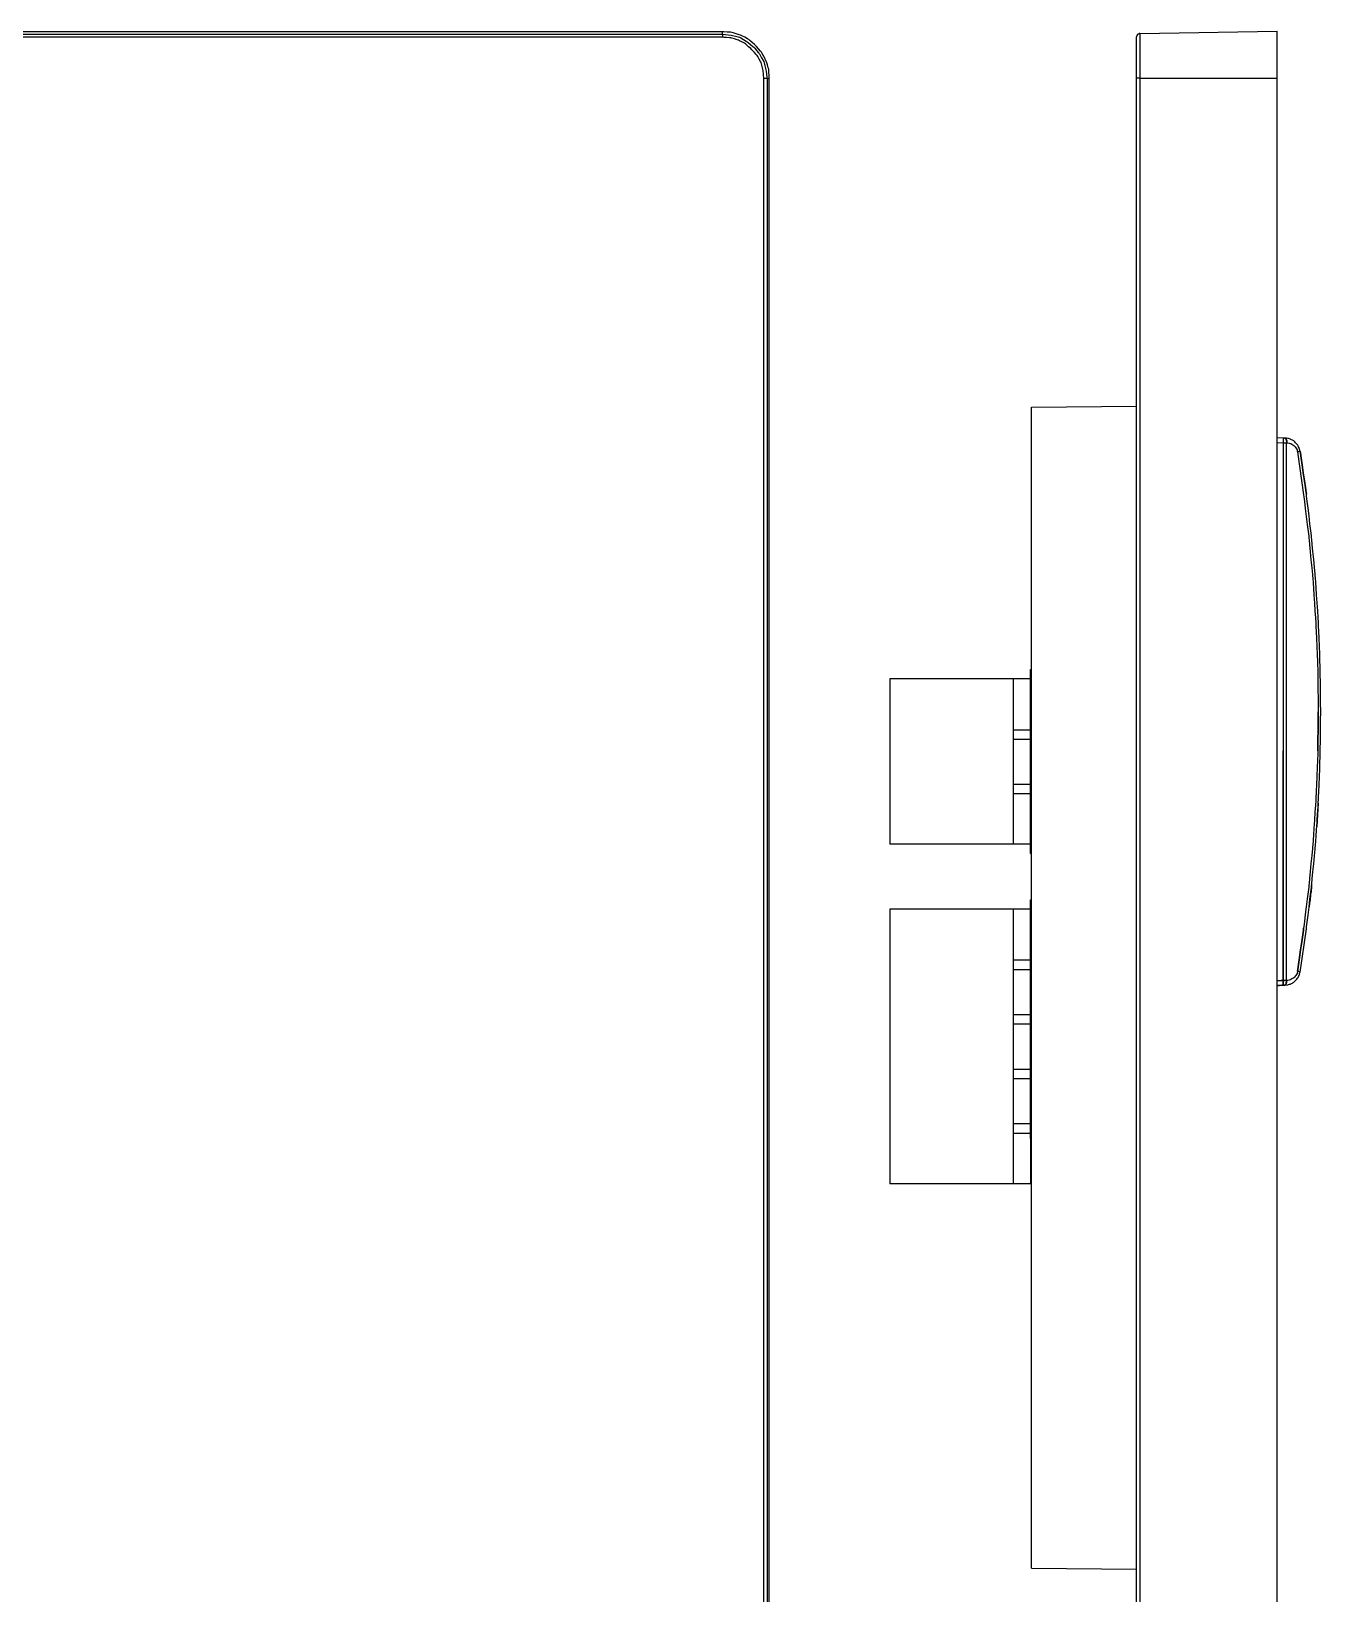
# Model space of a CAD drawing. Header units: centimetres. Extents: x -8.4 to 8.2, y -7.9 to 8.
# Drawn here: x -0.1 to 8.15, y -2 to 8 of the extents above; entities that cross this region are included whole.
import ezdxf

# ---------------------------------------------------------------- set-up
doc = ezdxf.new("R2010")
doc.units = ezdxf.units.CM
doc.header["$MEASUREMENT"] = 0
doc.layers.add('Layer 1', color=7, linetype='Continuous')

msp = doc.modelspace()

# ---------------------------------------------------------------- linework, layer by layer
at = {"layer": 'Layer 1', "lineweight": 25}
for points in [[(6.9931, 7.99041), (6.9931, 7.99041), (7.87152, 8.00452), (7.87152, 8.00452)], [(4.32153, 8.001), (4.32153, 8.001), (-8.05745, 8.001), (-8.05745, 8.001)], [(-8.05745, 7.98688), (-8.05745, 7.98688), (4.32153, 7.98688), (4.32153, 7.98688)], [(4.32153, 7.96572), (4.32153, 7.96572), (-8.05745, 7.96572), (-8.05745, 7.96572)], [(4.32153, 7.98688), (4.32153, 7.98688), (4.32153, 8.001), (4.32153, 8.001)], [(6.97194, -3.937), (6.97194, -3.937), (6.97194, 7.70466), (6.97194, 7.70466)], [(6.9931, 7.70466), (6.9931, 7.70466), (7.87152, 7.70466), (7.87152, 7.70466)], [(6.9931, 7.70466), (6.9931, 7.70466), (6.9931, -3.937), (6.9931, -3.937)], [(7.87152, -3.937), (7.87152, -3.937), (7.87152, 7.70466), (7.87152, 7.70466)], [(4.58612, -3.937), (4.58612, -3.937), (4.58612, 7.70113), (4.58612, 7.70113)], [(4.60728, 7.70113), (4.60728, 7.70113), (4.60728, -3.937), (4.60728, -3.937)], [(4.60728, 7.70113), (4.60728, 7.70113), (4.62139, 7.70113), (4.62139, 7.70113)], [(4.62139, -3.937), (4.62139, -3.937), (4.62139, 7.70113), (4.62139, 7.70113)], [(6.29989, 5.59682), (6.29989, 5.59682), (6.97194, 5.60322), (6.97194, 5.60322)], [(6.29989, -1.83621), (6.29989, -1.83621), (6.29989, 5.59682), (6.29989, 5.59682)], [(7.91164, 5.39972), (7.91164, 5.39972), (7.87152, 5.40082), (7.87152, 5.40082)], [(7.87152, 5.37084), (7.87152, 5.37084), (7.91164, 5.36973), (7.91164, 5.36973)], [(7.92222, 5.39972), (7.92222, 5.39972), (7.92045, 5.39972), (7.92045, 5.39972)], [(7.9328, 1.92662), (7.9328, 1.92662), (7.9328, 5.36973), (7.9328, 5.36973)], [(7.9328, 5.36973), (7.9328, 5.36973), (7.93457, 5.36973), (7.93457, 5.36973)], [(6.29284, 3.9176), (6.29284, 3.9176), (6.29989, 3.9176), (6.29989, 3.9176)], [(6.29284, 2.73932), (6.29284, 2.73932), (6.29284, 3.9176), (6.29284, 3.9176)], [(6.29284, 3.85762), (6.29284, 3.85762), (6.29284, 3.9176), (6.29284, 3.9176)], [(6.18348, 3.85762), (6.18348, 3.85762), (5.39326, 3.85762), (5.39326, 3.85762)], [(5.39326, 3.85762), (5.39326, 3.85762), (5.39326, 2.79929), (5.39326, 2.79929)], [(6.18348, 3.85762), (6.18348, 3.85762), (6.18348, 2.79929), (6.18348, 2.79929)], [(6.29284, 3.85762), (6.29284, 3.85762), (6.18348, 3.85762), (6.18348, 3.85762)], [(6.29284, 3.85762), (6.29284, 3.85762), (6.29284, 3.53307), (6.29284, 3.53307)], [(6.18348, 3.53307), (6.18348, 3.53307), (6.29284, 3.53307), (6.29284, 3.53307)], [(6.29284, 3.4731), (6.29284, 3.4731), (6.29284, 3.53307), (6.29284, 3.53307)], [(6.18348, 3.4731), (6.18348, 3.4731), (6.29284, 3.4731), (6.29284, 3.4731)], [(6.29284, 3.4731), (6.29284, 3.4731), (6.29284, 3.18382), (6.29284, 3.18382)], [(6.18348, 3.18382), (6.18348, 3.18382), (6.29284, 3.18382), (6.29284, 3.18382)], [(6.18348, 3.12385), (6.18348, 3.12385), (6.29284, 3.12385), (6.29284, 3.12385)], [(6.29284, 3.12385), (6.29284, 3.12385), (6.29284, 3.18382), (6.29284, 3.18382)], [(6.29284, 3.12385), (6.29284, 3.12385), (6.29284, 2.79929), (6.29284, 2.79929)], [(8.1262, 2.91373), (8.1262, 2.91373), (8.12622, 2.91405), (8.12622, 2.91405)], [(6.18348, 2.79929), (6.18348, 2.79929), (5.39326, 2.79929), (5.39326, 2.79929)], [(6.29284, 2.79929), (6.29284, 2.79929), (6.18348, 2.79929), (6.18348, 2.79929)], [(6.29284, 2.73932), (6.29284, 2.73932), (6.29284, 2.79929), (6.29284, 2.79929)], [(6.29284, 2.73932), (6.29284, 2.73932), (6.29989, 2.73932), (6.29989, 2.73932)], [(6.29284, 2.44299), (6.29284, 2.44299), (6.29989, 2.44299), (6.29989, 2.44299)], [(6.29284, 0.91546), (6.29284, 0.91546), (6.29284, 2.44299), (6.29284, 2.44299)], [(6.29284, 2.38301), (6.29284, 2.38301), (6.29284, 2.44299), (6.29284, 2.44299)], [(6.18348, 2.38301), (6.18348, 2.38301), (5.39326, 2.38301), (5.39326, 2.38301)], [(5.39326, 2.38301), (5.39326, 2.38301), (5.39326, 0.62618), (5.39326, 0.62618)], [(6.18348, 2.38301), (6.18348, 2.38301), (6.18348, 0.62618), (6.18348, 0.62618)], [(6.29284, 2.38301), (6.29284, 2.38301), (6.18348, 2.38301), (6.18348, 2.38301)], [(6.29284, 2.38301), (6.29284, 2.38301), (6.29284, 2.05846), (6.29284, 2.05846)], [(6.18348, 2.05846), (6.18348, 2.05846), (6.29284, 2.05846), (6.29284, 2.05846)], [(6.29284, 1.99849), (6.29284, 1.99849), (6.29284, 2.05846), (6.29284, 2.05846)], [(6.18348, 1.99849), (6.18348, 1.99849), (6.29284, 1.99849), (6.29284, 1.99849)], [(6.29284, 1.99849), (6.29284, 1.99849), (6.29284, 1.70921), (6.29284, 1.70921)], [(7.91164, 1.92662), (7.91164, 1.92662), (7.90337, 1.92647), (7.90337, 1.92647)], [(7.93457, 1.92662), (7.93457, 1.92662), (7.9328, 1.92662), (7.9328, 1.92662)], [(7.92045, 1.89663), (7.92045, 1.89663), (7.92222, 1.89663), (7.92222, 1.89663)], [(6.18348, 1.70921), (6.18348, 1.70921), (6.29284, 1.70921), (6.29284, 1.70921)], [(6.29284, 1.64924), (6.29284, 1.64924), (6.29284, 1.70921), (6.29284, 1.70921)], [(6.18348, 1.64924), (6.18348, 1.64924), (6.29284, 1.64924), (6.29284, 1.64924)], [(6.29284, 1.64924), (6.29284, 1.64924), (6.29284, 1.35996), (6.29284, 1.35996)], [(6.18348, 1.35996), (6.18348, 1.35996), (6.29284, 1.35996), (6.29284, 1.35996)], [(6.29284, 1.29999), (6.29284, 1.29999), (6.29284, 1.35996), (6.29284, 1.35996)], [(6.18348, 1.29999), (6.18348, 1.29999), (6.29284, 1.29999), (6.29284, 1.29999)], [(6.29284, 1.29999), (6.29284, 1.29999), (6.29284, 1.01071), (6.29284, 1.01071)], [(6.18348, 1.01071), (6.18348, 1.01071), (6.29284, 1.01071), (6.29284, 1.01071)], [(6.29284, 0.95074), (6.29284, 0.95074), (6.29284, 1.01071), (6.29284, 1.01071)], [(6.18348, 0.95074), (6.18348, 0.95074), (6.29284, 0.95074), (6.29284, 0.95074)], [(6.29284, 0.95074), (6.29284, 0.95074), (6.29284, 0.62618), (6.29284, 0.62618)], [(6.29284, 0.91546), (6.29284, 0.91546), (6.29989, 0.91546), (6.29989, 0.91546)], [(6.18348, 0.62618), (6.18348, 0.62618), (5.39326, 0.62618), (5.39326, 0.62618)], [(6.29284, 0.62618), (6.29284, 0.62618), (6.18348, 0.62618), (6.18348, 0.62618)], [(6.29989, 0.65793), (6.29989, 0.65793), (6.29284, 0.65793), (6.29284, 0.65793)], [(6.29989, -1.83621), (6.29989, -1.83621), (6.97194, -1.84261), (6.97194, -1.84261)]]:
    msp.add_open_spline(points, degree=3, dxfattribs=at)
for points, knots in [([(7.87152, 7.70466), (7.87152, 7.70466), (7.87152, 7.76463), (7.87152, 7.76463), (7.87152, 7.76463), (7.87152, 7.76463), (7.87152, 7.82108), (7.87152, 7.82108), (7.87152, 7.82108), (7.87152, 7.82108), (7.87152, 7.87047), (7.87152, 7.87047), (7.87152, 7.87047), (7.87152, 7.87047), (7.87152, 7.91633), (7.87152, 7.91633), (7.87152, 7.91633), (7.87152, 7.91633), (7.87152, 7.95513), (7.87152, 7.95513), (7.87152, 7.95513), (7.87152, 7.95513), (7.87152, 7.98336), (7.87152, 7.98336), (7.87152, 7.98336), (7.87152, 7.98336), (7.87152, 7.99747), (7.87152, 7.99747), (7.87152, 7.99747), (7.87152, 7.99747), (7.87152, 8.00452), (7.87152, 8.00452)], [0, 0, 0, 0, 0.11111111, 0.11111111, 0.11111111, 0.11111112, 0.22222222, 0.22222222, 0.22222222, 0.22222223, 0.33333333, 0.33333333, 0.33333333, 0.33333334, 0.44444444, 0.44444444, 0.44444444, 0.44444445, 0.55555556, 0.55555556, 0.55555556, 0.55555557, 0.66666667, 0.66666667, 0.66666667, 0.66666668, 0.77777778, 0.77777778, 0.77777778, 0.77777779, 1, 1, 1, 1]), ([(4.62139, 7.70113), (4.62139, 7.70113), (4.61787, 7.76111), (4.61787, 7.76111), (4.61787, 7.76111), (4.61787, 7.76111), (4.60023, 7.81755), (4.60023, 7.81755), (4.60023, 7.81755), (4.60023, 7.81755), (4.57201, 7.87047), (4.57201, 7.87047), (4.57201, 7.87047), (4.57201, 7.87047), (4.5332, 7.9128), (4.5332, 7.9128), (4.5332, 7.9128), (4.5332, 7.9128), (4.49087, 7.95161), (4.49087, 7.95161), (4.49087, 7.95161), (4.49087, 7.95161), (4.43795, 7.97983), (4.43795, 7.97983), (4.43795, 7.97983), (4.43795, 7.97983), (4.38151, 7.99747), (4.38151, 7.99747), (4.38151, 7.99747), (4.38151, 7.99747), (4.32153, 8.001), (4.32153, 8.001)], [0, 0, 0, 0, 0.11111111, 0.11111111, 0.11111111, 0.11111112, 0.22222222, 0.22222222, 0.22222222, 0.22222223, 0.33333333, 0.33333333, 0.33333333, 0.33333334, 0.44444444, 0.44444444, 0.44444444, 0.44444445, 0.55555556, 0.55555556, 0.55555556, 0.55555557, 0.66666667, 0.66666667, 0.66666667, 0.66666668, 0.77777778, 0.77777778, 0.77777778, 0.77777779, 1, 1, 1, 1]), ([(4.32153, 7.98688), (4.32153, 7.98688), (4.37798, 7.97983), (4.37798, 7.97983), (4.37798, 7.97983), (4.37798, 7.97983), (4.43089, 7.96572), (4.43089, 7.96572), (4.43089, 7.96572), (4.43089, 7.96572), (4.48028, 7.9375), (4.48028, 7.9375), (4.48028, 7.9375), (4.48028, 7.9375), (4.52262, 7.90222), (4.52262, 7.90222), (4.52262, 7.90222), (4.52262, 7.90222), (4.55789, 7.85988), (4.55789, 7.85988), (4.55789, 7.85988), (4.55789, 7.85988), (4.58612, 7.8105), (4.58612, 7.8105), (4.58612, 7.8105), (4.58612, 7.8105), (4.60023, 7.75758), (4.60023, 7.75758), (4.60023, 7.75758), (4.60023, 7.75758), (4.60728, 7.70113), (4.60728, 7.70113)], [0, 0, 0, 0, 0.11111111, 0.11111111, 0.11111111, 0.11111112, 0.22222222, 0.22222222, 0.22222222, 0.22222223, 0.33333333, 0.33333333, 0.33333333, 0.33333334, 0.44444444, 0.44444444, 0.44444444, 0.44444445, 0.55555556, 0.55555556, 0.55555556, 0.55555557, 0.66666667, 0.66666667, 0.66666667, 0.66666668, 0.77777778, 0.77777778, 0.77777778, 0.77777779, 1, 1, 1, 1]), ([(4.32153, 7.98688), (4.32153, 7.98688), (4.32153, 7.98688), (4.32153, 7.98688), (4.32153, 7.98688), (4.32153, 7.98688), (4.32153, 7.98336), (4.32153, 7.98336), (4.32153, 7.98336), (4.32153, 7.98336), (4.32153, 7.97983), (4.32153, 7.97983), (4.32153, 7.97983), (4.32153, 7.97983), (4.32153, 7.9763), (4.32153, 7.9763), (4.32153, 7.9763), (4.32153, 7.9763), (4.32153, 7.96925), (4.32153, 7.96925), (4.32153, 7.96925), (4.32153, 7.96925), (4.32153, 7.96572), (4.32153, 7.96572)], [0, 0, 0, 0, 0.14285714, 0.14285714, 0.14285714, 0.14285715, 0.28571429, 0.28571429, 0.28571429, 0.2857143, 0.42857143, 0.42857143, 0.42857143, 0.42857144, 0.57142857, 0.57142857, 0.57142857, 0.57142858, 0.71428571, 0.71428571, 0.71428571, 0.71428572, 1, 1, 1, 1]), ([(4.58612, 7.70113), (4.58612, 7.70113), (4.58259, 7.75405), (4.58259, 7.75405), (4.58259, 7.75405), (4.58259, 7.75405), (4.56848, 7.80344), (4.56848, 7.80344), (4.56848, 7.80344), (4.56848, 7.80344), (4.54378, 7.8493), (4.54378, 7.8493), (4.54378, 7.8493), (4.54378, 7.8493), (4.50851, 7.88811), (4.50851, 7.88811), (4.50851, 7.88811), (4.50851, 7.88811), (4.4697, 7.92338), (4.4697, 7.92338), (4.4697, 7.92338), (4.4697, 7.92338), (4.42384, 7.94808), (4.42384, 7.94808), (4.42384, 7.94808), (4.42384, 7.94808), (4.37445, 7.96219), (4.37445, 7.96219), (4.37445, 7.96219), (4.37445, 7.96219), (4.32153, 7.96572), (4.32153, 7.96572)], [0, 0, 0, 0, 0.11111111, 0.11111111, 0.11111111, 0.11111112, 0.22222222, 0.22222222, 0.22222222, 0.22222223, 0.33333333, 0.33333333, 0.33333333, 0.33333334, 0.44444444, 0.44444444, 0.44444444, 0.44444445, 0.55555556, 0.55555556, 0.55555556, 0.55555557, 0.66666667, 0.66666667, 0.66666667, 0.66666668, 0.77777778, 0.77777778, 0.77777778, 0.77777779, 1, 1, 1, 1]), ([(6.9931, 7.99041), (6.9931, 7.99041), (6.98958, 7.99041), (6.98958, 7.99041), (6.98958, 7.99041), (6.98958, 7.99041), (6.98605, 7.98688), (6.98605, 7.98688), (6.98605, 7.98688), (6.98605, 7.98688), (6.98252, 7.98688), (6.98252, 7.98688), (6.98252, 7.98688), (6.98252, 7.98688), (6.97899, 7.98336), (6.97899, 7.98336), (6.97899, 7.98336), (6.97899, 7.98336), (6.97546, 7.97983), (6.97546, 7.97983), (6.97546, 7.97983), (6.97546, 7.97983), (6.97546, 7.9763), (6.97546, 7.9763), (6.97546, 7.9763), (6.97546, 7.9763), (6.97194, 7.97277), (6.97194, 7.97277), (6.97194, 7.97277), (6.97194, 7.97277), (6.97194, 7.96925), (6.97194, 7.96925)], [0, 0, 0, 0, 0.11111111, 0.11111111, 0.11111111, 0.11111112, 0.22222222, 0.22222222, 0.22222222, 0.22222223, 0.33333333, 0.33333333, 0.33333333, 0.33333334, 0.44444444, 0.44444444, 0.44444444, 0.44444445, 0.55555556, 0.55555556, 0.55555556, 0.55555557, 0.66666667, 0.66666667, 0.66666667, 0.66666668, 0.77777778, 0.77777778, 0.77777778, 0.77777779, 1, 1, 1, 1]), ([(6.97194, 7.70466), (6.97194, 7.70466), (6.97194, 7.75758), (6.97194, 7.75758), (6.97194, 7.75758), (6.97194, 7.75758), (6.97194, 7.80697), (6.97194, 7.80697), (6.97194, 7.80697), (6.97194, 7.80697), (6.97194, 7.85283), (6.97194, 7.85283), (6.97194, 7.85283), (6.97194, 7.85283), (6.97194, 7.89163), (6.97194, 7.89163), (6.97194, 7.89163), (6.97194, 7.89163), (6.97194, 7.92338), (6.97194, 7.92338), (6.97194, 7.92338), (6.97194, 7.92338), (6.97194, 7.94808), (6.97194, 7.94808), (6.97194, 7.94808), (6.97194, 7.94808), (6.97194, 7.96572), (6.97194, 7.96572), (6.97194, 7.96572), (6.97194, 7.96572), (6.97194, 7.96925), (6.97194, 7.96925)], [0, 0, 0, 0, 0.11111111, 0.11111111, 0.11111111, 0.11111112, 0.22222222, 0.22222222, 0.22222222, 0.22222223, 0.33333333, 0.33333333, 0.33333333, 0.33333334, 0.44444444, 0.44444444, 0.44444444, 0.44444445, 0.55555556, 0.55555556, 0.55555556, 0.55555557, 0.66666667, 0.66666667, 0.66666667, 0.66666668, 0.77777778, 0.77777778, 0.77777778, 0.77777779, 1, 1, 1, 1]), ([(6.9931, 7.99041), (6.9931, 7.99041), (6.9931, 7.98336), (6.9931, 7.98336), (6.9931, 7.98336), (6.9931, 7.98336), (6.9931, 7.96925), (6.9931, 7.96925), (6.9931, 7.96925), (6.9931, 7.96925), (6.9931, 7.94102), (6.9931, 7.94102), (6.9931, 7.94102), (6.9931, 7.94102), (6.9931, 7.90575), (6.9931, 7.90575), (6.9931, 7.90575), (6.9931, 7.90575), (6.9931, 7.86341), (6.9931, 7.86341), (6.9931, 7.86341), (6.9931, 7.86341), (6.9931, 7.81402), (6.9931, 7.81402), (6.9931, 7.81402), (6.9931, 7.81402), (6.9931, 7.76111), (6.9931, 7.76111), (6.9931, 7.76111), (6.9931, 7.76111), (6.9931, 7.70466), (6.9931, 7.70466)], [0, 0, 0, 0, 0.11111111, 0.11111111, 0.11111111, 0.11111112, 0.22222222, 0.22222222, 0.22222222, 0.22222223, 0.33333333, 0.33333333, 0.33333333, 0.33333334, 0.44444444, 0.44444444, 0.44444444, 0.44444445, 0.55555556, 0.55555556, 0.55555556, 0.55555557, 0.66666667, 0.66666667, 0.66666667, 0.66666668, 0.77777778, 0.77777778, 0.77777778, 0.77777779, 1, 1, 1, 1]), ([(6.9931, 7.70466), (6.9931, 7.70466), (6.98958, 7.70466), (6.98958, 7.70466), (6.98958, 7.70466), (6.98958, 7.70466), (6.98605, 7.70466), (6.98605, 7.70466), (6.98605, 7.70466), (6.98605, 7.70466), (6.98252, 7.70466), (6.98252, 7.70466), (6.98252, 7.70466), (6.98252, 7.70466), (6.97899, 7.70466), (6.97899, 7.70466), (6.97899, 7.70466), (6.97899, 7.70466), (6.97546, 7.70466), (6.97546, 7.70466), (6.97546, 7.70466), (6.97546, 7.70466), (6.97194, 7.70466), (6.97194, 7.70466)], [0, 0, 0, 0, 0.14285714, 0.14285714, 0.14285714, 0.14285715, 0.28571429, 0.28571429, 0.28571429, 0.2857143, 0.42857143, 0.42857143, 0.42857143, 0.42857144, 0.57142857, 0.57142857, 0.57142857, 0.57142858, 0.71428571, 0.71428571, 0.71428571, 0.71428572, 1, 1, 1, 1]), ([(4.60728, 7.70113), (4.60728, 7.70113), (4.60728, 7.70113), (4.60728, 7.70113), (4.60728, 7.70113), (4.60728, 7.70113), (4.60376, 7.70113), (4.60376, 7.70113), (4.60376, 7.70113), (4.60376, 7.70113), (4.60023, 7.70113), (4.60023, 7.70113), (4.60023, 7.70113), (4.60023, 7.70113), (4.5967, 7.70113), (4.5967, 7.70113), (4.5967, 7.70113), (4.5967, 7.70113), (4.59317, 7.70113), (4.59317, 7.70113), (4.59317, 7.70113), (4.59317, 7.70113), (4.58964, 7.70113), (4.58964, 7.70113), (4.58964, 7.70113), (4.58964, 7.70113), (4.58612, 7.70113), (4.58612, 7.70113)], [0, 0, 0, 0, 0.125, 0.125, 0.125, 0.12500001, 0.25, 0.25, 0.25, 0.25000001, 0.375, 0.375, 0.375, 0.37500001, 0.5, 0.5, 0.5, 0.50000001, 0.625, 0.625, 0.625, 0.62500001, 0.75, 0.75, 0.75, 0.75000001, 1, 1, 1, 1]), ([(7.91164, 5.39972), (7.91164, 5.39972), (7.91164, 5.39972), (7.91164, 5.39972), (7.91164, 5.39972), (7.91164, 5.39972), (7.91164, 5.39795), (7.91164, 5.39795), (7.91164, 5.39795), (7.91164, 5.39795), (7.91164, 5.39442), (7.91164, 5.39442), (7.91164, 5.39442), (7.91164, 5.39442), (7.91164, 5.3909), (7.91164, 5.3909), (7.91164, 5.3909), (7.91164, 5.3909), (7.91164, 5.38737), (7.91164, 5.38737), (7.91164, 5.38737), (7.91164, 5.38737), (7.91164, 5.38208), (7.91164, 5.38208), (7.91164, 5.38208), (7.91164, 5.38208), (7.91164, 5.37678), (7.91164, 5.37678), (7.91164, 5.37678), (7.91164, 5.37678), (7.91164, 5.36973), (7.91164, 5.36973)], [0, 0, 0, 0, 0.11111111, 0.11111111, 0.11111111, 0.11111112, 0.22222222, 0.22222222, 0.22222222, 0.22222223, 0.33333333, 0.33333333, 0.33333333, 0.33333334, 0.44444444, 0.44444444, 0.44444444, 0.44444445, 0.55555556, 0.55555556, 0.55555556, 0.55555557, 0.66666667, 0.66666667, 0.66666667, 0.66666668, 0.77777778, 0.77777778, 0.77777778, 0.77777779, 1, 1, 1, 1]), ([(7.92045, 5.39972), (7.92045, 5.39972), (7.91693, 5.39972), (7.91693, 5.39972), (7.91693, 5.39972), (7.91693, 5.39972), (7.91516, 5.39972), (7.91516, 5.39972), (7.91516, 5.39972), (7.91516, 5.39972), (7.91164, 5.39972), (7.91164, 5.39972)], [0, 0, 0, 0, 0.25, 0.25, 0.25, 0.25000001, 0.5, 0.5, 0.5, 0.50000001, 1, 1, 1, 1]), ([(7.91164, 5.36973), (7.91164, 5.36973), (7.91164, 3.39817), (7.91164, 3.39817), (7.91164, 3.39817), (7.91164, 3.39817), (7.91164, 1.92662), (7.91164, 1.92662), (7.91164, 1.92662), (7.91164, 1.92662), (7.91164, 3.39817), (7.91164, 3.39817), (7.91164, 3.39817), (7.91164, 3.39817), (7.91164, 1.92662), (7.91164, 1.92662), (7.91164, 1.92662), (7.91164, 1.92662), (7.91164, 3.39817), (7.91164, 3.39817), (7.91164, 3.39817), (7.91164, 3.39817), (7.91164, 1.92662), (7.91164, 1.92662), (7.91164, 1.92662), (7.91164, 1.92662), (7.91164, 3.39817), (7.91164, 3.39817), (7.91164, 3.39817), (7.91164, 3.39817), (7.91164, 1.92662), (7.91164, 1.92662), (7.91164, 1.92662), (7.91164, 1.92662), (7.91164, 3.39817), (7.91164, 3.39817)], [0, 0, 0, 0, 0.1, 0.1, 0.1, 0.10000001, 0.2, 0.2, 0.2, 0.20000001, 0.3, 0.3, 0.3, 0.30000001, 0.4, 0.4, 0.4, 0.40000001, 0.5, 0.5, 0.5, 0.50000001, 0.6, 0.6, 0.6, 0.60000001, 0.7, 0.7, 0.7, 0.70000001, 0.8, 0.8, 0.8, 0.80000001, 1, 1, 1, 1]), ([(7.91164, 5.36973), (7.91164, 5.36973), (7.91869, 5.36973), (7.91869, 5.36973), (7.91869, 5.36973), (7.91869, 5.36973), (7.92575, 5.36973), (7.92575, 5.36973), (7.92575, 5.36973), (7.92575, 5.36973), (7.9328, 5.36973), (7.9328, 5.36973)], [0, 0, 0, 0, 0.25, 0.25, 0.25, 0.25000001, 0.5, 0.5, 0.5, 0.50000001, 1, 1, 1, 1]), ([(7.92045, 5.39972), (7.92045, 5.39972), (7.92222, 5.39972), (7.92222, 5.39972), (7.92222, 5.39972), (7.92222, 5.39972), (7.92398, 5.39795), (7.92398, 5.39795), (7.92398, 5.39795), (7.92398, 5.39795), (7.92751, 5.39442), (7.92751, 5.39442), (7.92751, 5.39442), (7.92751, 5.39442), (7.92927, 5.3909), (7.92927, 5.3909), (7.92927, 5.3909), (7.92927, 5.3909), (7.93104, 5.38737), (7.93104, 5.38737), (7.93104, 5.38737), (7.93104, 5.38737), (7.93104, 5.38208), (7.93104, 5.38208), (7.93104, 5.38208), (7.93104, 5.38208), (7.9328, 5.37678), (7.9328, 5.37678), (7.9328, 5.37678), (7.9328, 5.37678), (7.9328, 5.36973), (7.9328, 5.36973)], [0, 0, 0, 0, 0.11111111, 0.11111111, 0.11111111, 0.11111112, 0.22222222, 0.22222222, 0.22222222, 0.22222223, 0.33333333, 0.33333333, 0.33333333, 0.33333334, 0.44444444, 0.44444444, 0.44444444, 0.44444445, 0.55555556, 0.55555556, 0.55555556, 0.55555557, 0.66666667, 0.66666667, 0.66666667, 0.66666668, 0.77777778, 0.77777778, 0.77777778, 0.77777779, 1, 1, 1, 1]), ([(7.92222, 5.39972), (7.92222, 5.39972), (7.92575, 5.39972), (7.92575, 5.39972), (7.92575, 5.39972), (7.92575, 5.39972), (7.92751, 5.39795), (7.92751, 5.39795), (7.92751, 5.39795), (7.92751, 5.39795), (7.92927, 5.39442), (7.92927, 5.39442), (7.92927, 5.39442), (7.92927, 5.39442), (7.93104, 5.3909), (7.93104, 5.3909), (7.93104, 5.3909), (7.93104, 5.3909), (7.9328, 5.38737), (7.9328, 5.38737), (7.9328, 5.38737), (7.9328, 5.38737), (7.93457, 5.38208), (7.93457, 5.38208), (7.93457, 5.38208), (7.93457, 5.38208), (7.93457, 5.37678), (7.93457, 5.37678), (7.93457, 5.37678), (7.93457, 5.37678), (7.93457, 5.36973), (7.93457, 5.36973)], [0, 0, 0, 0, 0.11111111, 0.11111111, 0.11111111, 0.11111112, 0.22222222, 0.22222222, 0.22222222, 0.22222223, 0.33333333, 0.33333333, 0.33333333, 0.33333334, 0.44444444, 0.44444444, 0.44444444, 0.44444445, 0.55555556, 0.55555556, 0.55555556, 0.55555557, 0.66666667, 0.66666667, 0.66666667, 0.66666668, 0.77777778, 0.77777778, 0.77777778, 0.77777779, 1, 1, 1, 1]), ([(8.01923, 5.31505), (8.01923, 5.31505), (8.01394, 5.33445), (8.01394, 5.33445), (8.01394, 5.33445), (8.01394, 5.33445), (8.00512, 5.35385), (8.00512, 5.35385), (8.00512, 5.35385), (8.00512, 5.35385), (7.99277, 5.36797), (7.99277, 5.36797), (7.99277, 5.36797), (7.99277, 5.36797), (7.97866, 5.38208), (7.97866, 5.38208), (7.97866, 5.38208), (7.97866, 5.38208), (7.96102, 5.3909), (7.96102, 5.3909), (7.96102, 5.3909), (7.96102, 5.3909), (7.94162, 5.39795), (7.94162, 5.39795), (7.94162, 5.39795), (7.94162, 5.39795), (7.92222, 5.39972), (7.92222, 5.39972)], [0, 0, 0, 0, 0.125, 0.125, 0.125, 0.12500001, 0.25, 0.25, 0.25, 0.25000001, 0.375, 0.375, 0.375, 0.37500001, 0.5, 0.5, 0.5, 0.50000001, 0.625, 0.625, 0.625, 0.62500001, 0.75, 0.75, 0.75, 0.75000001, 1, 1, 1, 1]), ([(7.93457, 5.36973), (7.93457, 5.36973), (7.94868, 5.36797), (7.94868, 5.36797), (7.94868, 5.36797), (7.94868, 5.36797), (7.96102, 5.36444), (7.96102, 5.36444), (7.96102, 5.36444), (7.96102, 5.36444), (7.97337, 5.35738), (7.97337, 5.35738), (7.97337, 5.35738), (7.97337, 5.35738), (7.98395, 5.34856), (7.98395, 5.34856), (7.98395, 5.34856), (7.98395, 5.34856), (7.99277, 5.33798), (7.99277, 5.33798), (7.99277, 5.33798), (7.99277, 5.33798), (7.99983, 5.32387), (7.99983, 5.32387), (7.99983, 5.32387), (7.99983, 5.32387), (8.00336, 5.31152), (8.00336, 5.31152)], [0, 0, 0, 0, 0.125, 0.125, 0.125, 0.12500001, 0.25, 0.25, 0.25, 0.25000001, 0.375, 0.375, 0.375, 0.37500001, 0.5, 0.5, 0.5, 0.50000001, 0.625, 0.625, 0.625, 0.62500001, 0.75, 0.75, 0.75, 0.75000001, 1, 1, 1, 1]), ([(8.01923, 5.31505), (8.01923, 5.31505), (8.01923, 5.31505), (8.01923, 5.31505), (8.01923, 5.31505), (8.01923, 5.31505), (8.01747, 5.31505), (8.01747, 5.31505), (8.01747, 5.31505), (8.01747, 5.31505), (8.0157, 5.31328), (8.0157, 5.31328), (8.0157, 5.31328), (8.0157, 5.31328), (8.01218, 5.31328), (8.01218, 5.31328), (8.01218, 5.31328), (8.01218, 5.31328), (8.01041, 5.31328), (8.01041, 5.31328), (8.01041, 5.31328), (8.01041, 5.31328), (8.00689, 5.31152), (8.00689, 5.31152), (8.00689, 5.31152), (8.00689, 5.31152), (8.00336, 5.31152), (8.00336, 5.31152)], [0, 0, 0, 0, 0.125, 0.125, 0.125, 0.12500001, 0.25, 0.25, 0.25, 0.25000001, 0.375, 0.375, 0.375, 0.37500001, 0.5, 0.5, 0.5, 0.50000001, 0.625, 0.625, 0.625, 0.62500001, 0.75, 0.75, 0.75, 0.75000001, 1, 1, 1, 1]), ([(8.00336, 5.31152), (8.00336, 5.31152), (8.04216, 5.03635), (8.04216, 5.03635), (8.04216, 5.03635), (8.04216, 5.03635), (8.07568, 4.75942), (8.07568, 4.75942), (8.07568, 4.75942), (8.07568, 4.75942), (8.10214, 4.48249), (8.10214, 4.48249), (8.10214, 4.48249), (8.10214, 4.48249), (8.11977, 4.20556), (8.11977, 4.20556), (8.11977, 4.20556), (8.11977, 4.20556), (8.13212, 3.92687), (8.13212, 3.92687), (8.13212, 3.92687), (8.13212, 3.92687), (8.13565, 3.64817), (8.13565, 3.64817), (8.13565, 3.64817), (8.13565, 3.64817), (8.13246, 3.39817), (8.13246, 3.39817), (8.13246, 3.39817), (8.13246, 3.39817), (8.13565, 3.64817), (8.13565, 3.64817)], [0, 0, 0, 0, 0.11111111, 0.11111111, 0.11111111, 0.11111112, 0.22222222, 0.22222222, 0.22222222, 0.22222223, 0.33333333, 0.33333333, 0.33333333, 0.33333334, 0.44444444, 0.44444444, 0.44444444, 0.44444445, 0.55555556, 0.55555556, 0.55555556, 0.55555557, 0.66666667, 0.66666667, 0.66666667, 0.66666668, 0.77777778, 0.77777778, 0.77777778, 0.77777779, 1, 1, 1, 1]), ([(8.13565, 3.06297), (8.13565, 3.06297), (8.13741, 3.09078), (8.13741, 3.09078), (8.13741, 3.09078), (8.13741, 3.09078), (8.148, 3.36948), (8.148, 3.36948), (8.148, 3.36948), (8.148, 3.36948), (8.15152, 3.64817), (8.15152, 3.64817), (8.15152, 3.64817), (8.15152, 3.64817), (8.148, 3.92687), (8.148, 3.92687), (8.148, 3.92687), (8.148, 3.92687), (8.13741, 4.20733), (8.13741, 4.20733), (8.13741, 4.20733), (8.13741, 4.20733), (8.11977, 4.48426), (8.11977, 4.48426), (8.11977, 4.48426), (8.11977, 4.48426), (8.09332, 4.76295), (8.09332, 4.76295), (8.09332, 4.76295), (8.09332, 4.76295), (8.0598, 5.03988), (8.0598, 5.03988), (8.0598, 5.03988), (8.0598, 5.03988), (8.01923, 5.31505), (8.01923, 5.31505), (8.01923, 5.31505), (8.01923, 5.31505), (8.0598, 5.03988), (8.0598, 5.03988), (8.0598, 5.03988), (8.0598, 5.03988), (8.01923, 5.31505), (8.01923, 5.31505)], [0, 0, 0, 0, 0.08333333, 0.08333333, 0.08333333, 0.08333334, 0.16666667, 0.16666667, 0.16666667, 0.16666668, 0.25, 0.25, 0.25, 0.25000001, 0.33333333, 0.33333333, 0.33333333, 0.33333334, 0.41666667, 0.41666667, 0.41666667, 0.41666668, 0.5, 0.5, 0.5, 0.50000001, 0.58333333, 0.58333333, 0.58333333, 0.58333334, 0.66666667, 0.66666667, 0.66666667, 0.66666668, 0.75, 0.75, 0.75, 0.75000001, 0.83333333, 0.83333333, 0.83333333, 0.83333334, 1, 1, 1, 1]), ([(7.91164, 1.92133), (7.91164, 1.92133), (7.91164, 1.92662), (7.91164, 1.92662), (7.91164, 1.92662), (7.91164, 1.92662), (7.91164, 3.39817), (7.91164, 3.39817), (7.91164, 3.39817), (7.91164, 3.39817), (7.91164, 1.92662), (7.91164, 1.92662), (7.91164, 1.92662), (7.91164, 1.92662), (7.91164, 1.92133), (7.91164, 1.92133), (7.91164, 1.92133), (7.91164, 1.92133), (7.91164, 1.91603), (7.91164, 1.91603), (7.91164, 1.91603), (7.91164, 1.91603), (7.91164, 1.92133), (7.91164, 1.92133)], [0, 0, 0, 0, 0.14285714, 0.14285714, 0.14285714, 0.14285715, 0.28571429, 0.28571429, 0.28571429, 0.2857143, 0.42857143, 0.42857143, 0.42857143, 0.42857144, 0.57142857, 0.57142857, 0.57142857, 0.57142858, 0.71428571, 0.71428571, 0.71428571, 0.71428572, 1, 1, 1, 1]), ([(7.91164, 1.92662), (7.91164, 1.92662), (7.91164, 1.92133), (7.91164, 1.92133), (7.91164, 1.92133), (7.91164, 1.92133), (7.91164, 1.92662), (7.91164, 1.92662), (7.91164, 1.92662), (7.91164, 1.92662), (7.91164, 3.39817), (7.91164, 3.39817), (7.91164, 3.39817), (7.91164, 3.39817), (7.91164, 1.92662), (7.91164, 1.92662)], [0, 0, 0, 0, 0.2, 0.2, 0.2, 0.20000001, 0.4, 0.4, 0.4, 0.40000001, 0.6, 0.6, 0.6, 0.60000001, 1, 1, 1, 1]), ([(8.13246, 3.39817), (8.13246, 3.39817), (8.13212, 3.37124), (8.13212, 3.37124), (8.13212, 3.37124), (8.13212, 3.37124), (8.12585, 3.22977), (8.12585, 3.22977)], [0, 0, 0, 0, 0.33333333, 0.33333333, 0.33333333, 0.33333334, 1, 1, 1, 1]), ([(8.12584, 3.22958), (8.12584, 3.22958), (8.11977, 3.09255), (8.11977, 3.09255), (8.11977, 3.09255), (8.11977, 3.09255), (8.10214, 2.81562), (8.10214, 2.81562), (8.10214, 2.81562), (8.10214, 2.81562), (8.07568, 2.53692), (8.07568, 2.53692), (8.07568, 2.53692), (8.07568, 2.53692), (8.04216, 2.26176), (8.04216, 2.26176), (8.04216, 2.26176), (8.04216, 2.26176), (8.00336, 1.98659), (8.00336, 1.98659), (8.00336, 1.98659), (8.00336, 1.98659), (8.04216, 2.26176), (8.04216, 2.26176)], [0, 0, 0, 0, 0.14285714, 0.14285714, 0.14285714, 0.14285715, 0.28571429, 0.28571429, 0.28571429, 0.2857143, 0.42857143, 0.42857143, 0.42857143, 0.42857144, 0.57142857, 0.57142857, 0.57142857, 0.57142858, 0.71428571, 0.71428571, 0.71428571, 0.71428572, 1, 1, 1, 1]), ([(8.12585, 3.22977), (8.12585, 3.22977), (8.12584, 3.22958), (8.12584, 3.22958), (8.12584, 3.22958), (8.12584, 3.22958), (8.12585, 3.22977), (8.12585, 3.22977)], [0, 0, 0, 0, 0.33333333, 0.33333333, 0.33333333, 0.33333334, 1, 1, 1, 1]), ([(8.12622, 2.91405), (8.12622, 2.91405), (8.13565, 3.06297), (8.13565, 3.06297), (8.13565, 3.06297), (8.13565, 3.06297), (8.12622, 2.91405), (8.12622, 2.91405)], [0, 0, 0, 0, 0.33333333, 0.33333333, 0.33333333, 0.33333334, 1, 1, 1, 1]), ([(8.01923, 1.9813), (8.01923, 1.9813), (8.0598, 2.25823), (8.0598, 2.25823), (8.0598, 2.25823), (8.0598, 2.25823), (8.09332, 2.53516), (8.09332, 2.53516), (8.09332, 2.53516), (8.09332, 2.53516), (8.11977, 2.81209), (8.11977, 2.81209), (8.11977, 2.81209), (8.11977, 2.81209), (8.1262, 2.91373), (8.1262, 2.91373)], [0, 0, 0, 0, 0.2, 0.2, 0.2, 0.20000001, 0.4, 0.4, 0.4, 0.40000001, 0.6, 0.6, 0.6, 0.60000001, 1, 1, 1, 1]), ([(8.09332, 2.53692), (8.09332, 2.53692), (8.09332, 2.53869), (8.09332, 2.53869), (8.09332, 2.53869), (8.09332, 2.53869), (8.09332, 2.53163), (8.09332, 2.53163), (8.09332, 2.53163), (8.09332, 2.53163), (8.09155, 2.51752), (8.09155, 2.51752), (8.09155, 2.51752), (8.09155, 2.51752), (8.08979, 2.49812), (8.08979, 2.49812), (8.08979, 2.49812), (8.08979, 2.49812), (8.08626, 2.47519), (8.08626, 2.47519), (8.08626, 2.47519), (8.08626, 2.47519), (8.0845, 2.45226), (8.0845, 2.45226), (8.0845, 2.45226), (8.0845, 2.45226), (8.08097, 2.43109), (8.08097, 2.43109), (8.08097, 2.43109), (8.08097, 2.43109), (8.0792, 2.41345), (8.0792, 2.41345), (8.0792, 2.41345), (8.0792, 2.41345), (8.07744, 2.40287), (8.07744, 2.40287), (8.07744, 2.40287), (8.07744, 2.40287), (8.07744, 2.39934), (8.07744, 2.39934)], [0, 0, 0, 0, 0.09090909, 0.09090909, 0.09090909, 0.0909091, 0.18181818, 0.18181818, 0.18181818, 0.18181819, 0.27272727, 0.27272727, 0.27272727, 0.27272728, 0.36363636, 0.36363636, 0.36363636, 0.36363637, 0.45454545, 0.45454545, 0.45454545, 0.45454546, 0.54545455, 0.54545455, 0.54545455, 0.54545456, 0.63636364, 0.63636364, 0.63636364, 0.63636365, 0.72727273, 0.72727273, 0.72727273, 0.72727274, 0.81818182, 0.81818182, 0.81818182, 0.81818183, 1, 1, 1, 1]), ([(7.90332, 1.92647), (7.90332, 1.92647), (7.87152, 1.92552), (7.87152, 1.92552), (7.87152, 1.92552), (7.87152, 1.92552), (7.90332, 1.92647), (7.90332, 1.92647)], [0, 0, 0, 0, 0.33333333, 0.33333333, 0.33333333, 0.33333334, 1, 1, 1, 1]), ([(7.90337, 1.92647), (7.90337, 1.92647), (7.90332, 1.92647), (7.90332, 1.92647), (7.90332, 1.92647), (7.90332, 1.92647), (7.90337, 1.92647), (7.90337, 1.92647)], [0, 0, 0, 0, 0.33333333, 0.33333333, 0.33333333, 0.33333334, 1, 1, 1, 1]), ([(7.90336, 1.89648), (7.90336, 1.89648), (7.90341, 1.89648), (7.90341, 1.89648), (7.90341, 1.89648), (7.90341, 1.89648), (7.91164, 1.89663), (7.91164, 1.89663), (7.91164, 1.89663), (7.91164, 1.89663), (7.91164, 1.89795), (7.91164, 1.89795), (7.91164, 1.89795), (7.91164, 1.89795), (7.91164, 1.89823), (7.91164, 1.89823), (7.91164, 1.89823), (7.91164, 1.89823), (7.91164, 1.8984), (7.91164, 1.8984), (7.91164, 1.8984), (7.91164, 1.8984), (7.91164, 1.90016), (7.91164, 1.90016), (7.91164, 1.90016), (7.91164, 1.90016), (7.91164, 1.90192), (7.91164, 1.90192), (7.91164, 1.90192), (7.91164, 1.90192), (7.91164, 1.90016), (7.91164, 1.90016), (7.91164, 1.90016), (7.91164, 1.90016), (7.91164, 1.8984), (7.91164, 1.8984), (7.91164, 1.8984), (7.91164, 1.8984), (7.91164, 1.89823), (7.91164, 1.89823), (7.91164, 1.89823), (7.91164, 1.89823), (7.91164, 1.89795), (7.91164, 1.89795), (7.91164, 1.89795), (7.91164, 1.89795), (7.91164, 1.89663), (7.91164, 1.89663), (7.91164, 1.89663), (7.91164, 1.89663), (7.90341, 1.89648), (7.90341, 1.89648), (7.90341, 1.89648), (7.90341, 1.89648), (7.90336, 1.89648), (7.90336, 1.89648)], [0, 0, 0, 0, 0.06666667, 0.06666667, 0.06666667, 0.06666668, 0.13333333, 0.13333333, 0.13333333, 0.13333334, 0.2, 0.2, 0.2, 0.20000001, 0.26666667, 0.26666667, 0.26666667, 0.26666668, 0.33333333, 0.33333333, 0.33333333, 0.33333334, 0.4, 0.4, 0.4, 0.40000001, 0.46666667, 0.46666667, 0.46666667, 0.46666668, 0.53333333, 0.53333333, 0.53333333, 0.53333334, 0.6, 0.6, 0.6, 0.60000001, 0.66666667, 0.66666667, 0.66666667, 0.66666668, 0.73333333, 0.73333333, 0.73333333, 0.73333334, 0.8, 0.8, 0.8, 0.80000001, 0.86666667, 0.86666667, 0.86666667, 0.86666668, 1, 1, 1, 1]), ([(7.9328, 1.92662), (7.9328, 1.92662), (7.92575, 1.92662), (7.92575, 1.92662), (7.92575, 1.92662), (7.92575, 1.92662), (7.91869, 1.92662), (7.91869, 1.92662), (7.91869, 1.92662), (7.91869, 1.92662), (7.91164, 1.92662), (7.91164, 1.92662), (7.91164, 1.92662), (7.91164, 1.92662), (7.91869, 1.92662), (7.91869, 1.92662), (7.91869, 1.92662), (7.91869, 1.92662), (7.91164, 1.92662), (7.91164, 1.92662)], [0, 0, 0, 0, 0.16666667, 0.16666667, 0.16666667, 0.16666668, 0.33333333, 0.33333333, 0.33333333, 0.33333334, 0.5, 0.5, 0.5, 0.50000001, 0.66666667, 0.66666667, 0.66666667, 0.66666668, 1, 1, 1, 1]), ([(7.91164, 1.91603), (7.91164, 1.91603), (7.91164, 1.91074), (7.91164, 1.91074), (7.91164, 1.91074), (7.91164, 1.91074), (7.91164, 1.91603), (7.91164, 1.91603), (7.91164, 1.91603), (7.91164, 1.91603), (7.91164, 1.92133), (7.91164, 1.92133), (7.91164, 1.92133), (7.91164, 1.92133), (7.91164, 1.92662), (7.91164, 1.92662), (7.91164, 1.92662), (7.91164, 1.92662), (7.91164, 1.92133), (7.91164, 1.92133), (7.91164, 1.92133), (7.91164, 1.92133), (7.91164, 1.91603), (7.91164, 1.91603)], [0, 0, 0, 0, 0.14285714, 0.14285714, 0.14285714, 0.14285715, 0.28571429, 0.28571429, 0.28571429, 0.2857143, 0.42857143, 0.42857143, 0.42857143, 0.42857144, 0.57142857, 0.57142857, 0.57142857, 0.57142858, 0.71428571, 0.71428571, 0.71428571, 0.71428572, 1, 1, 1, 1]), ([(7.91164, 1.91074), (7.91164, 1.91074), (7.91164, 1.91603), (7.91164, 1.91603), (7.91164, 1.91603), (7.91164, 1.91603), (7.91164, 1.92133), (7.91164, 1.92133), (7.91164, 1.92133), (7.91164, 1.92133), (7.91164, 1.91603), (7.91164, 1.91603), (7.91164, 1.91603), (7.91164, 1.91603), (7.91164, 1.91074), (7.91164, 1.91074), (7.91164, 1.91074), (7.91164, 1.91074), (7.91164, 1.90663), (7.91164, 1.90663), (7.91164, 1.90663), (7.91164, 1.90663), (7.91164, 1.91074), (7.91164, 1.91074)], [0, 0, 0, 0, 0.14285714, 0.14285714, 0.14285714, 0.14285715, 0.28571429, 0.28571429, 0.28571429, 0.2857143, 0.42857143, 0.42857143, 0.42857143, 0.42857144, 0.57142857, 0.57142857, 0.57142857, 0.57142858, 0.71428571, 0.71428571, 0.71428571, 0.71428572, 1, 1, 1, 1]), ([(7.91164, 1.90663), (7.91164, 1.90663), (7.91164, 1.90545), (7.91164, 1.90545), (7.91164, 1.90545), (7.91164, 1.90545), (7.91164, 1.90663), (7.91164, 1.90663), (7.91164, 1.90663), (7.91164, 1.90663), (7.91164, 1.91074), (7.91164, 1.91074), (7.91164, 1.91074), (7.91164, 1.91074), (7.91164, 1.91603), (7.91164, 1.91603), (7.91164, 1.91603), (7.91164, 1.91603), (7.91164, 1.91074), (7.91164, 1.91074), (7.91164, 1.91074), (7.91164, 1.91074), (7.91164, 1.90663), (7.91164, 1.90663)], [0, 0, 0, 0, 0.14285714, 0.14285714, 0.14285714, 0.14285715, 0.28571429, 0.28571429, 0.28571429, 0.2857143, 0.42857143, 0.42857143, 0.42857143, 0.42857144, 0.57142857, 0.57142857, 0.57142857, 0.57142858, 0.71428571, 0.71428571, 0.71428571, 0.71428572, 1, 1, 1, 1]), ([(7.91164, 1.90545), (7.91164, 1.90545), (7.91164, 1.90663), (7.91164, 1.90663), (7.91164, 1.90663), (7.91164, 1.90663), (7.91164, 1.91074), (7.91164, 1.91074), (7.91164, 1.91074), (7.91164, 1.91074), (7.91164, 1.90663), (7.91164, 1.90663), (7.91164, 1.90663), (7.91164, 1.90663), (7.91164, 1.90545), (7.91164, 1.90545), (7.91164, 1.90545), (7.91164, 1.90545), (7.91164, 1.90192), (7.91164, 1.90192), (7.91164, 1.90192), (7.91164, 1.90192), (7.91164, 1.90545), (7.91164, 1.90545)], [0, 0, 0, 0, 0.14285714, 0.14285714, 0.14285714, 0.14285715, 0.28571429, 0.28571429, 0.28571429, 0.2857143, 0.42857143, 0.42857143, 0.42857143, 0.42857144, 0.57142857, 0.57142857, 0.57142857, 0.57142858, 0.71428571, 0.71428571, 0.71428571, 0.71428572, 1, 1, 1, 1]), ([(7.91164, 1.90192), (7.91164, 1.90192), (7.91164, 1.90016), (7.91164, 1.90016), (7.91164, 1.90016), (7.91164, 1.90016), (7.91164, 1.90192), (7.91164, 1.90192), (7.91164, 1.90192), (7.91164, 1.90192), (7.91164, 1.90545), (7.91164, 1.90545), (7.91164, 1.90545), (7.91164, 1.90545), (7.91164, 1.90663), (7.91164, 1.90663), (7.91164, 1.90663), (7.91164, 1.90663), (7.91164, 1.90545), (7.91164, 1.90545), (7.91164, 1.90545), (7.91164, 1.90545), (7.91164, 1.90192), (7.91164, 1.90192)], [0, 0, 0, 0, 0.14285714, 0.14285714, 0.14285714, 0.14285715, 0.28571429, 0.28571429, 0.28571429, 0.2857143, 0.42857143, 0.42857143, 0.42857143, 0.42857144, 0.57142857, 0.57142857, 0.57142857, 0.57142858, 0.71428571, 0.71428571, 0.71428571, 0.71428572, 1, 1, 1, 1]), ([(7.91164, 1.90016), (7.91164, 1.90016), (7.91164, 1.90192), (7.91164, 1.90192), (7.91164, 1.90192), (7.91164, 1.90192), (7.91164, 1.90545), (7.91164, 1.90545), (7.91164, 1.90545), (7.91164, 1.90545), (7.91164, 1.90192), (7.91164, 1.90192), (7.91164, 1.90192), (7.91164, 1.90192), (7.91164, 1.90016), (7.91164, 1.90016), (7.91164, 1.90016), (7.91164, 1.90016), (7.91164, 1.8984), (7.91164, 1.8984), (7.91164, 1.8984), (7.91164, 1.8984), (7.91164, 1.90016), (7.91164, 1.90016)], [0, 0, 0, 0, 0.14285714, 0.14285714, 0.14285714, 0.14285715, 0.28571429, 0.28571429, 0.28571429, 0.2857143, 0.42857143, 0.42857143, 0.42857143, 0.42857144, 0.57142857, 0.57142857, 0.57142857, 0.57142858, 0.71428571, 0.71428571, 0.71428571, 0.71428572, 1, 1, 1, 1]), ([(7.92045, 1.89663), (7.92045, 1.89663), (7.92222, 1.8984), (7.92222, 1.8984), (7.92222, 1.8984), (7.92222, 1.8984), (7.92398, 1.90016), (7.92398, 1.90016), (7.92398, 1.90016), (7.92398, 1.90016), (7.92751, 1.90192), (7.92751, 1.90192), (7.92751, 1.90192), (7.92751, 1.90192), (7.92927, 1.90545), (7.92927, 1.90545), (7.92927, 1.90545), (7.92927, 1.90545), (7.93104, 1.91074), (7.93104, 1.91074), (7.93104, 1.91074), (7.93104, 1.91074), (7.93104, 1.91603), (7.93104, 1.91603), (7.93104, 1.91603), (7.93104, 1.91603), (7.9328, 1.92133), (7.9328, 1.92133), (7.9328, 1.92133), (7.9328, 1.92133), (7.9328, 1.92662), (7.9328, 1.92662), (7.9328, 1.92662), (7.9328, 1.92662), (7.9328, 1.92133), (7.9328, 1.92133), (7.9328, 1.92133), (7.9328, 1.92133), (7.9328, 1.92662), (7.9328, 1.92662)], [0, 0, 0, 0, 0.09090909, 0.09090909, 0.09090909, 0.0909091, 0.18181818, 0.18181818, 0.18181818, 0.18181819, 0.27272727, 0.27272727, 0.27272727, 0.27272728, 0.36363636, 0.36363636, 0.36363636, 0.36363637, 0.45454545, 0.45454545, 0.45454545, 0.45454546, 0.54545455, 0.54545455, 0.54545455, 0.54545456, 0.63636364, 0.63636364, 0.63636364, 0.63636365, 0.72727273, 0.72727273, 0.72727273, 0.72727274, 0.81818182, 0.81818182, 0.81818182, 0.81818183, 1, 1, 1, 1]), ([(7.92222, 1.89663), (7.92222, 1.89663), (7.94162, 1.90016), (7.94162, 1.90016), (7.94162, 1.90016), (7.94162, 1.90016), (7.96102, 1.90545), (7.96102, 1.90545), (7.96102, 1.90545), (7.96102, 1.90545), (7.97866, 1.91603), (7.97866, 1.91603), (7.97866, 1.91603), (7.97866, 1.91603), (7.99277, 1.92838), (7.99277, 1.92838), (7.99277, 1.92838), (7.99277, 1.92838), (8.00512, 1.94426), (8.00512, 1.94426), (8.00512, 1.94426), (8.00512, 1.94426), (8.01394, 1.9619), (8.01394, 1.9619), (8.01394, 1.9619), (8.01394, 1.9619), (8.01923, 1.9813), (8.01923, 1.9813)], [0, 0, 0, 0, 0.125, 0.125, 0.125, 0.12500001, 0.25, 0.25, 0.25, 0.25000001, 0.375, 0.375, 0.375, 0.37500001, 0.5, 0.5, 0.5, 0.50000001, 0.625, 0.625, 0.625, 0.62500001, 0.75, 0.75, 0.75, 0.75000001, 1, 1, 1, 1]), ([(7.92222, 1.89663), (7.92222, 1.89663), (7.92575, 1.8984), (7.92575, 1.8984), (7.92575, 1.8984), (7.92575, 1.8984), (7.92751, 1.90016), (7.92751, 1.90016), (7.92751, 1.90016), (7.92751, 1.90016), (7.92927, 1.90192), (7.92927, 1.90192), (7.92927, 1.90192), (7.92927, 1.90192), (7.93104, 1.90545), (7.93104, 1.90545), (7.93104, 1.90545), (7.93104, 1.90545), (7.9328, 1.91074), (7.9328, 1.91074), (7.9328, 1.91074), (7.9328, 1.91074), (7.93457, 1.91603), (7.93457, 1.91603), (7.93457, 1.91603), (7.93457, 1.91603), (7.93457, 1.92133), (7.93457, 1.92133), (7.93457, 1.92133), (7.93457, 1.92133), (7.93457, 1.92662), (7.93457, 1.92662)], [0, 0, 0, 0, 0.11111111, 0.11111111, 0.11111111, 0.11111112, 0.22222222, 0.22222222, 0.22222222, 0.22222223, 0.33333333, 0.33333333, 0.33333333, 0.33333334, 0.44444444, 0.44444444, 0.44444444, 0.44444445, 0.55555556, 0.55555556, 0.55555556, 0.55555557, 0.66666667, 0.66666667, 0.66666667, 0.66666668, 0.77777778, 0.77777778, 0.77777778, 0.77777779, 1, 1, 1, 1]), ([(8.00336, 1.98659), (8.00336, 1.98659), (7.99983, 1.97248), (7.99983, 1.97248), (7.99983, 1.97248), (7.99983, 1.97248), (7.99277, 1.96013), (7.99277, 1.96013), (7.99277, 1.96013), (7.99277, 1.96013), (7.98395, 1.94955), (7.98395, 1.94955), (7.98395, 1.94955), (7.98395, 1.94955), (7.97337, 1.94073), (7.97337, 1.94073), (7.97337, 1.94073), (7.97337, 1.94073), (7.96102, 1.93367), (7.96102, 1.93367), (7.96102, 1.93367), (7.96102, 1.93367), (7.94868, 1.92838), (7.94868, 1.92838), (7.94868, 1.92838), (7.94868, 1.92838), (7.93457, 1.92662), (7.93457, 1.92662)], [0, 0, 0, 0, 0.125, 0.125, 0.125, 0.12500001, 0.25, 0.25, 0.25, 0.25000001, 0.375, 0.375, 0.375, 0.37500001, 0.5, 0.5, 0.5, 0.50000001, 0.625, 0.625, 0.625, 0.62500001, 0.75, 0.75, 0.75, 0.75000001, 1, 1, 1, 1]), ([(8.01923, 1.9813), (8.01923, 1.9813), (8.01923, 1.9813), (8.01923, 1.9813), (8.01923, 1.9813), (8.01923, 1.9813), (8.01747, 1.98306), (8.01747, 1.98306), (8.01747, 1.98306), (8.01747, 1.98306), (8.0157, 1.98306), (8.0157, 1.98306), (8.0157, 1.98306), (8.0157, 1.98306), (8.01218, 1.98306), (8.01218, 1.98306), (8.01218, 1.98306), (8.01218, 1.98306), (8.01041, 1.98483), (8.01041, 1.98483), (8.01041, 1.98483), (8.01041, 1.98483), (8.00689, 1.98483), (8.00689, 1.98483), (8.00689, 1.98483), (8.00689, 1.98483), (8.00336, 1.98659), (8.00336, 1.98659)], [0, 0, 0, 0, 0.125, 0.125, 0.125, 0.12500001, 0.25, 0.25, 0.25, 0.25000001, 0.375, 0.375, 0.375, 0.37500001, 0.5, 0.5, 0.5, 0.50000001, 0.625, 0.625, 0.625, 0.62500001, 0.75, 0.75, 0.75, 0.75000001, 1, 1, 1, 1]), ([(7.87152, 1.89553), (7.87152, 1.89553), (7.90336, 1.89648), (7.90336, 1.89648), (7.90336, 1.89648), (7.90336, 1.89648), (7.87152, 1.89553), (7.87152, 1.89553)], [0, 0, 0, 0, 0.33333333, 0.33333333, 0.33333333, 0.33333334, 1, 1, 1, 1]), ([(7.91164, 1.8984), (7.91164, 1.8984), (7.91164, 1.90016), (7.91164, 1.90016), (7.91164, 1.90016), (7.91164, 1.90016), (7.91164, 1.8984), (7.91164, 1.8984), (7.91164, 1.8984), (7.91164, 1.8984), (7.91164, 1.89823), (7.91164, 1.89823), (7.91164, 1.89823), (7.91164, 1.89823), (7.91164, 1.89795), (7.91164, 1.89795), (7.91164, 1.89795), (7.91164, 1.89795), (7.91164, 1.89663), (7.91164, 1.89663), (7.91164, 1.89663), (7.91164, 1.89663), (7.91164, 1.8984), (7.91164, 1.8984)], [0, 0, 0, 0, 0.14285714, 0.14285714, 0.14285714, 0.14285715, 0.28571429, 0.28571429, 0.28571429, 0.2857143, 0.42857143, 0.42857143, 0.42857143, 0.42857144, 0.57142857, 0.57142857, 0.57142857, 0.57142858, 0.71428571, 0.71428571, 0.71428571, 0.71428572, 1, 1, 1, 1]), ([(7.91164, 1.89663), (7.91164, 1.89663), (7.91164, 1.89795), (7.91164, 1.89795), (7.91164, 1.89795), (7.91164, 1.89795), (7.91164, 1.89823), (7.91164, 1.89823), (7.91164, 1.89823), (7.91164, 1.89823), (7.91164, 1.8984), (7.91164, 1.8984), (7.91164, 1.8984), (7.91164, 1.8984), (7.91164, 1.89823), (7.91164, 1.89823), (7.91164, 1.89823), (7.91164, 1.89823), (7.91164, 1.89663), (7.91164, 1.89663)], [0, 0, 0, 0, 0.16666667, 0.16666667, 0.16666667, 0.16666668, 0.33333333, 0.33333333, 0.33333333, 0.33333334, 0.5, 0.5, 0.5, 0.50000001, 0.66666667, 0.66666667, 0.66666667, 0.66666668, 1, 1, 1, 1]), ([(7.91164, 1.89663), (7.91164, 1.89663), (7.91516, 1.89663), (7.91516, 1.89663), (7.91516, 1.89663), (7.91516, 1.89663), (7.91693, 1.89663), (7.91693, 1.89663), (7.91693, 1.89663), (7.91693, 1.89663), (7.92045, 1.89663), (7.92045, 1.89663), (7.92045, 1.89663), (7.92045, 1.89663), (7.91693, 1.89663), (7.91693, 1.89663), (7.91693, 1.89663), (7.91693, 1.89663), (7.92045, 1.89663), (7.92045, 1.89663)], [0, 0, 0, 0, 0.16666667, 0.16666667, 0.16666667, 0.16666668, 0.33333333, 0.33333333, 0.33333333, 0.33333334, 0.5, 0.5, 0.5, 0.50000001, 0.66666667, 0.66666667, 0.66666667, 0.66666668, 1, 1, 1, 1])]:
    msp.add_open_spline(points, degree=3, knots=knots, dxfattribs=at)

doc.saveas('drawing.dxf')
